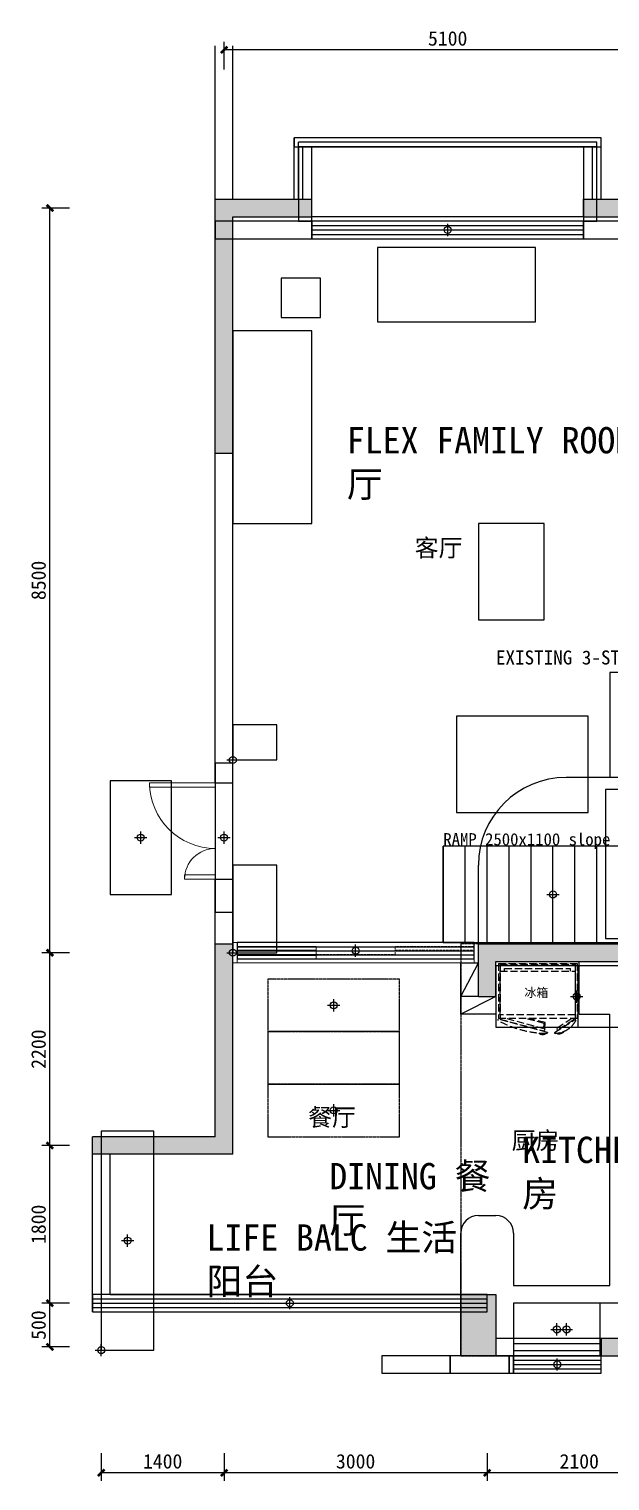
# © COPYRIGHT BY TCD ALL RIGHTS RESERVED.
# Model space of a CAD drawing. Header units: millimetres. Extents: x 0 to 1315425, y -297887 to 3.
# Drawn here: x 1298748 to 1305372, y -297887 to -281315 of the extents above; entities that cross this region are included whole.
import ezdxf

# ---------------------------------------------------------------- set-up
doc = ezdxf.new("R2010")
doc.units = ezdxf.units.MM
doc.linetypes.add('AX-B-comp-new-P01$0$DASH', pattern=[0.35, 0.25, -0.1])
doc.linetypes.add('DASHDOT', pattern=[21, 12, -3, 3, -3])
for name, color, linetype in [('A-ACCESS-RAMP', 5, 'CONTINUOUS'), ('A-CAB-EXST-BASE', 34, 'CONTINUOUS'), ('A-CAB-EXST-TALL', 30, 'CONTINUOUS'), ('A-ELEM-TAG', 6, 'CONTINUOUS'), ('A-EQPM-EXST', 30, 'Continuous'), ('A-FURN-EXST-KEEP', 42, 'CONTINUOUS'), ('A-FURN-PROP', 41, 'CONTINUOUS'), ('A-GLAZ-EXST', 4, 'CONTINUOUS'), ('A-OPEN-EXST', 3, 'CONTINUOUS'), ('A-QC-ZONE', 140, 'DASHDOT'), ('A-SURVEY-HATCH', 9, 'CONTINUOUS'), ('A-TEXT', 250, 'CONTINUOUS'), ('A-WALL-DEMO', 8, 'Continuous'), ('A-WALL-EXST-CORR', 1, 'CONTINUOUS'), ('F-FURN', 3, 'Continuous'), ('F-SAN FIT', 4, 'Continuous'), ('F-TEXT', 6, 'Continuous'), ('S-COLUMN', 6, 'Continuous'), ('S-S.WALL', 7, 'Continuous'), ('S-楼梯', 108, 'Continuous')]:
    doc.layers.add(name, color=color, linetype=linetype)
doc.layers.add('F-DOOR', color=3, linetype='Continuous', lineweight=13)
doc.styles.add('HT', font='simhei.ttf')
doc.styles.add('宋体', font='')
doc.styles.get('宋体').set_extended_font_data('SimSun')
doc.dimstyles.new('TCD', dxfattribs={"dimscale": 0, "dimtxt": 2.2, "dimasz": 1, "dimexe": 1.25, "dimexo": 3, "dimtad": 1, "dimrnd": 5, "dimtxsty": '宋体', "dimblk": 'ARCHTICK', "dimcen": 2.5, "dimazin": 3, "dimtfac": 1, "dimtix": 1, "dimtmove": 2, "dimatfit": 3, "dimldrblk": 'DOT', "dimlwd": -1})

# ---------------------------------------------------------------- blocks, each defined once
blk = doc.blocks.new('*U431')
blk.add_lwpolyline([(0, 0), (0, 350), (-50, 350), (-50, 0)], close=True)
at = {"color": 8}
blk.add_arc((0, 0), 350, 90, 180, dxfattribs=at)
blk = doc.blocks.new('*U432')
blk.add_lwpolyline([(0, 0), (0, 750), (-50, 750), (-50, 0)], close=True)
at = {"color": 8}
blk.add_arc((0, 0), 750, 90, 180, dxfattribs=at)
blk = doc.blocks.new('bing')
at = {"layer": 'F-FURN', "color": 251, "linetype": 'AX-B-comp-new-P01$0$DASH', "ltscale": 333}
for p, q in [((1197850, -291556), (1198001, -291318)), ((1197993, -291337), (1197872, -291527)), ((1197986, -291314), (1198001, -291318)), ((1197993, -291337), (1198007, -291340)), ((1198637, -291297), (1198007, -291297)), ((1198007, -291297), (1198007, -292197)), ((1198637, -291323), (1198007, -291323)), ((1198550, -291323), (1198051, -291323)), ((1198051, -291323), (1198051, -292177)), ((1198542, -291323), (1198078, -291323)), ((1198550, -292177), (1198550, -291323)), ((1198617, -292177), (1198617, -291323)), ((1198627, -292177), (1198627, -291323)), ((1198637, -292197), (1198637, -291297)), ((1198007, -291359), (1197896, -291532)), ((1198550, -291373), (1198580, -291373)), ((1198580, -292127), (1198580, -291373)), ((1197850, -291556), (1197836, -291553)), ((1197850, -291637), (1197836, -291641)), ((1197850, -291637), (1198001, -292198)), ((1197891, -291669), (1197867, -291676)), ((1198002, -292178), (1197867, -291676)), ((1197896, -291532), (1197872, -291527)), ((1197891, -291669), (1197961, -291664)), ((1198007, -292100), (1197891, -291669)), ((1197893, -291677), (1197953, -291673)), ((1197953, -291673), (1198007, -291888)), ((1197961, -291664), (1198007, -291850)), ((1198550, -292127), (1198580, -292127)), ((1197986, -292201), (1198001, -292198)), ((1198007, -292177), (1198002, -292178)), ((1198002, -292178), (1198007, -292177)), ((1198637, -292177), (1198007, -292177)), ((1198637, -292197), (1198007, -292197)), ((1198051, -292177), (1198550, -292177))]:
    blk.add_line(p, q, dxfattribs=at)
for centre, radius, start, end in [((1198119, -291565), 284, 118.0327, 177.5603), ((1197914, -291511), 83.4, 130.7231, 200.9718), ((1197914, -291511), 78.4, 136.3118, 195.3831), ((1197907, -291694), 83.4, 147.8582, 218.107), ((1197907, -291694), 78.4, 153.447, 212.5182), ((1198978, -291635), 1142, 180.2923, 209.7077)]:
    blk.add_arc(centre, radius, start, end, dxfattribs=at)
blk = doc.blocks.new('_ARCHTICK')
at = {"color": 0, "linetype": 'ByBlock', "const_width": 0.4}
blk.add_lwpolyline([(-0.5, -0.5), (0.5, 0.5)], dxfattribs=at)
blk = doc.blocks.new('*D446')
at = {"layer": 'Defpoints', "color": 0}
for p in [(1303972, -296258), (1306072, -296258), (1303972, -297794)]:
    blk.add_point(p, dxfattribs=at)
at = {"layer": 'S-COLUMN', "color": 0, "lineweight": -2}
for p, q in [((1303972, -297569), (1303972, -297887)), ((1306072, -297569), (1306072, -297887))]:
    blk.add_line(p, q, dxfattribs=at)
at = {"layer": 'S-COLUMN', "color": 0}
blk.add_line((1306072, -297794), (1303972, -297794), dxfattribs=at)
at = {"layer": 'S-COLUMN', "color": 0, "xscale": 75, "yscale": 75, "zscale": 75, "rotation": 180}
blk.add_blockref('_ARCHTICK', (1303972, -297794), dxfattribs=at)
at = {"layer": 'S-COLUMN', "color": 0, "xscale": 75, "yscale": 75, "zscale": 75}
blk.add_blockref('_ARCHTICK', (1306072, -297794), dxfattribs=at)
at = {"layer": 'S-COLUMN', "color": 2, "insert": (1305022, -297664), "char_height": 165, "attachment_point": 5, "style": '宋体'}
blk.add_mtext('2100', dxfattribs=at)
blk = doc.blocks.new('_Dot')
at = {"color": 0, "linetype": 'ByBlock', "lineweight": -2}
blk.add_line((-0.5, 0), (-1, 0), dxfattribs=at)
at = {"color": 0, "linetype": 'ByBlock', "const_width": 0.5}
blk.add_lwpolyline([(-0.25, 0, 1), (0.25, 0, 1)], format="xyb", close=True, dxfattribs=at)
blk = doc.blocks.new('*D447')
at = {"layer": 'Defpoints', "color": 0}
for p in [(1300972, -294158), (1303972, -296258), (1300972, -297794)]:
    blk.add_point(p, dxfattribs=at)
at = {"layer": 'S-COLUMN', "color": 0, "lineweight": -2}
for p, q in [((1300972, -297569), (1300972, -297887)), ((1303972, -297569), (1303972, -297887))]:
    blk.add_line(p, q, dxfattribs=at)
at = {"layer": 'S-COLUMN', "color": 0}
blk.add_line((1303972, -297794), (1300972, -297794), dxfattribs=at)
at = {"layer": 'S-COLUMN', "color": 0, "xscale": 75, "yscale": 75, "zscale": 75, "rotation": 180}
blk.add_blockref('_ARCHTICK', (1300972, -297794), dxfattribs=at)
at = {"layer": 'S-COLUMN', "color": 0, "xscale": 75, "yscale": 75, "zscale": 75}
blk.add_blockref('_ARCHTICK', (1303972, -297794), dxfattribs=at)
at = {"layer": 'S-COLUMN', "color": 2, "insert": (1302472, -297664), "char_height": 165, "attachment_point": 5, "style": '宋体'}
blk.add_mtext('3000', dxfattribs=at)
blk = doc.blocks.new('*D448')
at = {"layer": 'Defpoints', "color": 0}
for p in [(1300972, -294158), (1299572, -295758), (1299572, -297794)]:
    blk.add_point(p, dxfattribs=at)
at = {"layer": 'S-COLUMN', "color": 0, "lineweight": -2}
for p, q in [((1299572, -297569), (1299572, -297887)), ((1300972, -297569), (1300972, -297887))]:
    blk.add_line(p, q, dxfattribs=at)
at = {"layer": 'S-COLUMN', "color": 0}
blk.add_line((1300972, -297794), (1299572, -297794), dxfattribs=at)
at = {"layer": 'S-COLUMN', "color": 0, "xscale": 75, "yscale": 75, "zscale": 75, "rotation": 180}
blk.add_blockref('_ARCHTICK', (1299572, -297794), dxfattribs=at)
at = {"layer": 'S-COLUMN', "color": 0, "xscale": 75, "yscale": 75, "zscale": 75}
blk.add_blockref('_ARCHTICK', (1300972, -297794), dxfattribs=at)
at = {"layer": 'S-COLUMN', "color": 2, "insert": (1300272, -297664), "char_height": 165, "attachment_point": 5, "style": '宋体'}
blk.add_mtext('1400', dxfattribs=at)
blk = doc.blocks.new('*D452')
at = {"layer": 'Defpoints', "color": 0}
for p in [(1300972, -281552), (1300972, -285325), (1306072, -285558)]:
    blk.add_point(p, dxfattribs=at)
at = {"layer": 'S-COLUMN', "color": 0, "lineweight": -2}
for p, q in [((1300972, -281777), (1300972, -281459)), ((1306072, -281777), (1306072, -281459))]:
    blk.add_line(p, q, dxfattribs=at)
at = {"layer": 'S-COLUMN', "color": 0}
blk.add_line((1306072, -281552), (1300972, -281552), dxfattribs=at)
at = {"layer": 'S-COLUMN', "color": 0, "xscale": 75, "yscale": 75, "zscale": 75, "rotation": 180}
blk.add_blockref('_ARCHTICK', (1300972, -281552), dxfattribs=at)
at = {"layer": 'S-COLUMN', "color": 0, "xscale": 75, "yscale": 75, "zscale": 75}
blk.add_blockref('_ARCHTICK', (1306072, -281552), dxfattribs=at)
at = {"layer": 'S-COLUMN', "color": 2, "insert": (1303522, -281423), "char_height": 165, "attachment_point": 5, "style": '宋体'}
blk.add_mtext('5100', dxfattribs=at)
blk = doc.blocks.new('*D453')
at = {"layer": 'Defpoints', "color": 0}
for p in [(1298986, -295858), (1299472, -295858), (1303672, -296358)]:
    blk.add_point(p, dxfattribs=at)
at = {"layer": 'S-COLUMN', "color": 0, "lineweight": -2}
for p, q in [((1299211, -295858), (1298892, -295858)), ((1299211, -296358), (1298892, -296358))]:
    blk.add_line(p, q, dxfattribs=at)
at = {"layer": 'S-COLUMN', "color": 0}
blk.add_line((1298986, -296358), (1298986, -295858), dxfattribs=at)
at = {"layer": 'S-COLUMN', "color": 0, "xscale": 75, "yscale": 75, "zscale": 75}
for p, rotation in [((1298986, -295858), 90), ((1298986, -296358), 270)]:
    blk.add_blockref('_ARCHTICK', p, dxfattribs=dict(at, rotation=rotation))
at = {"layer": 'S-COLUMN', "color": 2, "insert": (1298857, -296108), "char_height": 165, "attachment_point": 5, "rotation": 90, "style": '宋体'}
blk.add_mtext('500', dxfattribs=at)
blk = doc.blocks.new('*D454')
at = {"layer": 'Defpoints', "color": 0}
for p in [(1298986, -294058), (1299672, -294058), (1299472, -295858)]:
    blk.add_point(p, dxfattribs=at)
at = {"layer": 'S-COLUMN', "color": 0, "lineweight": -2}
for p, q in [((1299211, -294058), (1298892, -294058)), ((1299211, -295858), (1298892, -295858))]:
    blk.add_line(p, q, dxfattribs=at)
at = {"layer": 'S-COLUMN', "color": 0}
blk.add_line((1298986, -295858), (1298986, -294058), dxfattribs=at)
at = {"layer": 'S-COLUMN', "color": 0, "xscale": 75, "yscale": 75, "zscale": 75}
for p, rotation in [((1298986, -294058), 90), ((1298986, -295858), 270)]:
    blk.add_blockref('_ARCHTICK', p, dxfattribs=dict(at, rotation=rotation))
at = {"layer": 'S-COLUMN', "color": 2, "insert": (1298857, -294958), "char_height": 165, "attachment_point": 5, "rotation": 90, "style": '宋体'}
blk.add_mtext('1800', dxfattribs=at)
blk = doc.blocks.new('*D455')
at = {"layer": 'Defpoints', "color": 0}
for p in [(1298986, -291858), (1301072, -291858), (1299672, -294058)]:
    blk.add_point(p, dxfattribs=at)
at = {"layer": 'S-COLUMN', "color": 0, "lineweight": -2}
for p, q in [((1299211, -291858), (1298892, -291858)), ((1299211, -294058), (1298892, -294058))]:
    blk.add_line(p, q, dxfattribs=at)
at = {"layer": 'S-COLUMN', "color": 0}
blk.add_line((1298986, -294058), (1298986, -291858), dxfattribs=at)
at = {"layer": 'S-COLUMN', "color": 0, "xscale": 75, "yscale": 75, "zscale": 75}
for p, rotation in [((1298986, -291858), 90), ((1298986, -294058), 270)]:
    blk.add_blockref('_ARCHTICK', p, dxfattribs=dict(at, rotation=rotation))
at = {"layer": 'S-COLUMN', "color": 2, "insert": (1298857, -292958), "char_height": 165, "attachment_point": 5, "rotation": 90, "style": '宋体'}
blk.add_mtext('2200', dxfattribs=at)
blk = doc.blocks.new('*D456')
at = {"layer": 'Defpoints', "color": 0}
for p in [(1298986, -283358), (1301072, -283358), (1301072, -291858)]:
    blk.add_point(p, dxfattribs=at)
at = {"layer": 'S-COLUMN', "color": 0, "lineweight": -2}
for p, q in [((1299211, -283358), (1298892, -283358)), ((1299211, -291858), (1298892, -291858))]:
    blk.add_line(p, q, dxfattribs=at)
at = {"layer": 'S-COLUMN', "color": 0}
blk.add_line((1298986, -291858), (1298986, -283358), dxfattribs=at)
at = {"layer": 'S-COLUMN', "color": 0, "xscale": 75, "yscale": 75, "zscale": 75}
for p, rotation in [((1298986, -283358), 90), ((1298986, -291858), 270)]:
    blk.add_blockref('_ARCHTICK', p, dxfattribs=dict(at, rotation=rotation))
at = {"layer": 'S-COLUMN', "color": 2, "insert": (1298857, -287608), "char_height": 165, "attachment_point": 5, "rotation": 90, "style": '宋体'}
blk.add_mtext('8500', dxfattribs=at)
blk = doc.blocks.new('ELEM_TAG')
for p, q in [((-70, 0), (70, 0)), ((0, -70), (0, 70))]:
    blk.add_line(p, q)
blk.add_circle((0, 0), 40)
blk = doc.blocks.new('FURN_SOFA_3')
blk.add_lwpolyline([(0, 0), (900, 0), (900, 2200), (0, 2200)], close=True)
blk = doc.blocks.new('FURN_SOFA_2')
blk.add_lwpolyline([(0, 0), (1800, 0), (1800, 850), (0, 850)], close=True)
blk = doc.blocks.new('FURN_LOUNGE')
blk.add_lwpolyline([(0, 0), (1500, 0), (1500, 1100), (0, 1100)], close=True)
blk = doc.blocks.new('FURN_TABLE_RECT')
blk.add_lwpolyline([(0, 0), (1500, 0), (1500, 600), (0, 600)], close=True)
blk = doc.blocks.new('FURN_SIDE_TABLE')
blk.add_lwpolyline([(0, 0), (450, 0), (450, 450), (0, 450)], close=True)
blk = doc.blocks.new('FURN_COFFEE_TABLE')
blk.add_lwpolyline([(0, 0), (750, 0), (750, 1100), (0, 1100)], close=True)

msp = doc.modelspace()

# ---------------------------------------------------------------- hatches: boundary and pattern name
at = {"layer": 'A-SURVEY-HATCH'}
h = msp.add_hatch(color=251, dxfattribs=at)
h.dxf.hatch_style = 1
h.paths.add_polyline_path([(1306371.915, -283057.788), (1305971.915, -283057.788), (1305971.915, -283257.788), (1305071.915, -283257.788), (1305071.915, -283457.788), (1305971.915, -283457.788), (1306371.915, -283457.788)])
h.paths.add_polyline_path([(1301071.915, -291757.788), (1300871.915, -291757.788), (1300871.915, -293957.788), (1299471.915, -293957.788), (1299471.915, -294157.788), (1301071.915, -294157.788)])
h.paths.add_polyline_path([(1306171.915, -284557.788), (1305971.915, -284557.788), (1305971.915, -286157.788), (1306171.915, -286157.788), (1306171.915, -285557.788), (1307071.915, -285557.788), (1307071.915, -285357.788), (1306171.915, -285357.788)])
h = msp.add_hatch(color=251, dxfattribs=at)
h.dxf.hatch_style = 1
h.paths.add_polyline_path([(1301971.915, -283257.788), (1300871.915, -283257.788), (1300871.915, -286157.788), (1301071.915, -286157.788), (1301071.915, -283457.788), (1301971.915, -283457.788)])
h = msp.add_hatch(color=251, dxfattribs=at)
h.dxf.hatch_style = 1
h.paths.add_polyline_path([(1304071.915, -295757.788), (1303671.915, -295757.788), (1303671.915, -296457.788), (1304071.915, -296457.788)])
h.paths.add_polyline_path([(1306171.915, -295757.788), (1305971.915, -295757.788), (1305971.915, -296257.788), (1305271.915, -296257.788), (1305271.915, -296457.788), (1306771.915, -296457.788), (1306771.915, -296257.788), (1306171.915, -296257.788)])
h.paths.add_polyline_path([(1306371.915, -291757.788), (1303871.915, -291757.788), (1303871.915, -292357.788), (1304071.915, -292357.788), (1304071.915, -291957.788), (1305971.915, -291957.788), (1305971.915, -292557.788), (1306171.915, -292557.788), (1306171.915, -291957.788), (1306371.915, -291957.788)])

# ---------------------------------------------------------------- linework, layer by layer
at = {"layer": 'A-ACCESS-RAMP'}
for p, q in [((1303472, -291743), (1303472, -290643)), ((1303722, -291743), (1303722, -290643)), ((1303972, -291743), (1303972, -290643)), ((1304222, -291743), (1304222, -290643)), ((1304472, -291743), (1304472, -290643)), ((1304722, -291743), (1304722, -290643)), ((1304972, -291743), (1304972, -290643)), ((1305222, -291743), (1305222, -290643))]:
    msp.add_line(p, q, dxfattribs=at)
msp.add_lwpolyline([(1303472, -291743), (1305972, -291743), (1305972, -290643), (1303472, -290643)], close=True, dxfattribs=at)
at = {"layer": 'A-CAB-EXST-BASE'}
msp.add_lwpolyline([(1304272, -296458), (1305482, -296458), (1305482, -295858), (1304272, -295858)], close=True, dxfattribs=at)
at = {"layer": 'A-CAB-EXST-TALL'}
msp.add_lwpolyline([(1304072, -292708), (1305912, -292708), (1305912, -292008), (1304072, -292008)], close=True, dxfattribs=at)
at = {"layer": 'A-EQPM-EXST'}
for points in [[(1305007, -292708), (1305912, -292708), (1305912, -292008), (1305007, -292008)], [(1304272, -296458), (1305262, -296458), (1305262, -295858), (1304272, -295858)]]:
    msp.add_lwpolyline(points, close=True, dxfattribs=at)
at = {"layer": 'A-FURN-EXST-KEEP'}
for points in [[(1299672, -291194), (1300372, -291194), (1300372, -289894), (1299672, -289894)], [(1301072, -291858), (1301572, -291858), (1301572, -290858), (1301072, -290858)], [(1299572, -296394), (1300172, -296394), (1300172, -293894), (1299572, -293894)], [(1299572, -296394), (1300172, -296394), (1300172, -293894), (1299572, -293894)]]:
    msp.add_lwpolyline(points, close=True, dxfattribs=at)
at = {"layer": 'A-FURN-PROP'}
msp.add_lwpolyline([(1301072, -289658), (1301572, -289658), (1301572, -289258), (1301072, -289258)], close=True, dxfattribs=at)
at = {"layer": 'A-GLAZ-EXST'}
for p, q in [((1301972, -283558), (1305072, -283558)), ((1301972, -283608), (1305072, -283608)), ((1301972, -283658), (1305072, -283658)), ((1301122, -291789.25), (1303822, -291789.25)), ((1301122, -291835.5), (1303822, -291835.5)), ((1301122, -291881.75), (1303822, -291881.75)), ((1299472, -295808), (1303972, -295808)), ((1299472, -295858), (1303972, -295858)), ((1299472, -295908), (1303972, -295908)), ((1304272, -296508), (1305272, -296508)), ((1304272, -296558), (1305272, -296558)), ((1304272, -296608), (1305272, -296608))]:
    msp.add_line(p, q, dxfattribs=at)
for points in [[(1301772, -282658), (1305272, -282658), (1305272, -282558), (1301772, -282558)], [(1301822, -283508), (1301972, -283508), (1301972, -282658), (1301822, -282658)], [(1305072, -283508), (1305222, -283508), (1305222, -282658), (1305072, -282658)], [(1301972, -283708), (1305072, -283708), (1305072, -283508), (1301972, -283508)], [(1301122, -291928), (1303822, -291928), (1303822, -291743), (1301122, -291743)], [(1299472, -295958), (1303972, -295958), (1303972, -295758), (1299472, -295758)], [(1304272, -296658), (1305272, -296658), (1305272, -296458), (1304272, -296458)]]:
    msp.add_lwpolyline(points, close=True, dxfattribs=at)
at = {"layer": 'A-OPEN-EXST'}
for points in [[(1300872, -291394), (1301072, -291394), (1301072, -289694), (1300872, -289694)], [(1305322, -291694), (1305572, -291694), (1305572, -289994), (1305322, -289994)], [(1301122, -291928), (1303822, -291928), (1303822, -291743), (1301122, -291743)]]:
    msp.add_lwpolyline(points, close=True, dxfattribs=at)
at = {"layer": 'A-QC-ZONE'}
for points in [[(1303672, -296458), (1306372, -296458), (1306372, -291758), (1303672, -291758)], [(1301472, -292758), (1302972, -292758), (1302972, -292158), (1301472, -292158)], [(1301472, -293958), (1302972, -293958), (1302972, -293358), (1301472, -293358)]]:
    msp.add_lwpolyline(points, close=True, dxfattribs=at)
at = {"layer": 'A-WALL-DEMO'}
for p, q in [((1304071.915, -292357.788), (1304071.915, -291957.788)), ((1303871.915, -292357.788), (1304071.915, -292357.788)), ((1300871.915, -293957.788), (1299471.915, -293957.788))]:
    msp.add_line(p, q, dxfattribs=at)
msp.add_lwpolyline([(1303671.915, -295757.788), (1304071.915, -295757.788), (1304071.915, -296457.788), (1303671.915, -296457.788)], close=True, dxfattribs=at)
at = {"layer": 'A-WALL-EXST-CORR'}
for points in [[(1300872, -283708), (1301972, -283708), (1301972, -283508), (1300872, -283508)], [(1305072, -283708), (1306072, -283708), (1306072, -283508), (1305072, -283508)], [(1302772, -296658), (1303552, -296658), (1303552, -296458), (1302772, -296458)], [(1303552, -296658), (1304222, -296658), (1304222, -296458), (1303552, -296458)], [(1304222, -296658), (1304272, -296658), (1304272, -296458), (1304222, -296458)]]:
    msp.add_lwpolyline(points, close=True, dxfattribs=at)
at = {"layer": 'F-DOOR', "color": 1, "linetype": 'ByBlock'}
for p, q in [((1303821.915, -291742.788), (1301121.915, -291742.788)), ((1303821.915, -291972.788), (1301121.915, -291972.788))]:
    msp.add_line(p, q, dxfattribs=at)
for points in [[(1301071.915, -291957.788), (1301071.915, -291972.788), (1301121.915, -291972.788), (1301121.915, -291742.788), (1301071.915, -291742.788), (1301071.915, -291757.788)], [(1303871.915, -291957.788), (1303871.915, -291972.788), (1303821.915, -291972.788), (1303821.915, -291742.788), (1303871.915, -291742.788), (1303871.915, -291757.788)]]:
    msp.add_lwpolyline(points, dxfattribs=at)
at = {"layer": 'F-DOOR', "linetype": 'ByBlock'}
for points in [[(1301121.915, -291827.788), (1302021.915, -291827.788), (1302021.915, -291787.788), (1301121.915, -291787.788)], [(1301121.915, -291877.788), (1302021.915, -291877.788), (1302021.915, -291837.788), (1301121.915, -291837.788)], [(1301121.915, -291927.788), (1302021.915, -291927.788), (1302021.915, -291887.788), (1301121.915, -291887.788)]]:
    msp.add_lwpolyline(points, close=True, dxfattribs=at)
at = {"layer": 'F-DOOR', "color": 8, "linetype": 'AX-B-comp-new-P01$0$DASH', "ltscale": 111}
for points in [[(1302021.915, -291877.788), (1302921.915, -291877.788), (1302921.915, -291837.788), (1302021.915, -291837.788)], [(1302921.915, -291827.788), (1303821.915, -291827.788), (1303821.915, -291787.788), (1302921.915, -291787.788)]]:
    msp.add_lwpolyline(points, close=True, dxfattribs=at)
at = {"layer": 'F-SAN FIT'}
for p, q in [((1303671.915, -292557.788), (1303671.915, -291972.788)), ((1303671.915, -291972.788), (1303871.915, -291972.788)), ((1305021.915, -292557.788), (1305021.915, -291957.788)), ((1303871.915, -292357.788), (1303671.915, -292357.788)), ((1304071.915, -292357.788), (1304071.915, -292557.788)), ((1304071.915, -292557.788), (1303671.915, -292557.788)), ((1305021.915, -292557.788), (1305371.915, -292557.788)), ((1305371.915, -295657.788), (1305371.915, -292557.788)), ((1303871.915, -294857.788), (1304071.915, -294857.788)), ((1303671.915, -295757.788), (1303671.915, -295057.788)), ((1304271.915, -295057.788), (1304271.915, -295657.788)), ((1304271.915, -295657.788), (1305371.915, -295657.788))]:
    msp.add_line(p, q, dxfattribs=at)
at = {"layer": 'F-SAN FIT', "color": 8}
for p, q in [((1303671.915, -292357.788), (1303871.915, -291972.788)), ((1304071.915, -292357.788), (1303671.915, -292557.788))]:
    msp.add_line(p, q, dxfattribs=at)
at = {"layer": 'F-SAN FIT'}
for centre, start, end in [((1303871.915, -295057.788), 90, 180), ((1304071.915, -295057.788), 0, 90)]:
    msp.add_arc(centre, 200, start, end, dxfattribs=at)
at = {"layer": 'S-S.WALL'}
for p, q in [((1300871.915, -289917.788), (1300871.915, -281504.776)), ((1301071.915, -283257.788), (1301071.915, -281504.776)), ((1300871.915, -283257.788), (1301971.915, -283257.788)), ((1301971.915, -283457.788), (1301971.915, -283257.788)), ((1305071.915, -283457.788), (1305071.915, -283257.788)), ((1305071.915, -283257.788), (1305971.915, -283257.788)), ((1301071.915, -283457.788), (1301971.915, -283457.788)), ((1301071.915, -289917.788), (1301071.915, -283457.788)), ((1305071.915, -283457.788), (1305971.915, -283457.788)), ((1301071.915, -286157.788), (1300871.915, -286157.788)), ((1300871.915, -289917.788), (1301071.915, -289917.788)), ((1300871.915, -293957.788), (1300871.915, -291017.788)), ((1300871.915, -291017.788), (1301071.915, -291017.788)), ((1301071.915, -294157.788), (1301071.915, -291017.788)), ((1300871.915, -291757.788), (1301071.915, -291757.788)), ((1303871.915, -292357.788), (1303871.915, -291757.788)), ((1303871.915, -291757.788), (1306371.915, -291757.788)), ((1304071.915, -291957.788), (1305971.915, -291957.788)), ((1299471.915, -295957.788), (1299471.915, -293957.788)), ((1301071.915, -294157.788), (1299471.915, -294157.788)), ((1299671.915, -295757.788), (1299671.915, -294157.788)), ((1299671.915, -295757.788), (1303871.915, -295757.788)), ((1299471.915, -295957.788), (1303671.915, -295957.788)), ((1304071.915, -296257.788), (1304271.915, -296257.788)), ((1305271.915, -296257.788), (1305971.915, -296257.788)), ((1304071.915, -296457.788), (1304271.915, -296457.788)), ((1305271.915, -296457.788), (1306771.915, -296457.788))]:
    msp.add_line(p, q, dxfattribs=at)
at = {"layer": 'S-S.WALL', "color": 2}
for p, q in [((1305271.915, -282557.788), (1301771.915, -282557.788)), ((1301771.915, -283257.788), (1301771.915, -282557.788)), ((1305271.915, -283257.788), (1305271.915, -282557.788)), ((1305171.915, -282657.788), (1301871.915, -282657.788)), ((1301871.915, -283257.788), (1301871.915, -282657.788)), ((1305171.915, -283257.788), (1305171.915, -282657.788)), ((1304271.915, -296257.788), (1305271.915, -296257.788)), ((1304271.915, -296457.788), (1305271.915, -296457.788))]:
    msp.add_line(p, q, dxfattribs=at)
at = {"layer": 'S-S.WALL', "color": 1}
for p, q in [((1305221.915, -282607.788), (1301821.915, -282607.788)), ((1301821.915, -283257.788), (1301821.915, -282607.788)), ((1305221.915, -283257.788), (1305221.915, -282607.788)), ((1304271.915, -296317.788), (1305271.915, -296317.788)), ((1304271.915, -296397.788), (1305271.915, -296397.788))]:
    msp.add_line(p, q, dxfattribs=at)
at = {"layer": 'S-S.WALL', "color": 4}
msp.add_line((1305071.915, -283457.788), (1301971.915, -283457.788), dxfattribs=at)
at = {"layer": 'S-S.WALL'}
for points in [[(1304271.915, -296257.788), (1304271.915, -296457.788)], [(1305271.915, -296257.788), (1305271.915, -296457.788)]]:
    msp.add_lwpolyline(points, dxfattribs=at)
at = {"layer": 'S-楼梯'}
for p, q in [((1305371.915, -288657.788), (1305371.915, -289857.788)), ((1305971.915, -288657.788), (1305371.915, -288657.788)), ((1305971.915, -289857.788), (1304871.915, -289857.788)), ((1303871.915, -291757.788), (1303871.915, -290857.788))]:
    msp.add_line(p, q, dxfattribs=at)
msp.add_arc((1304871.915, -290857.788), 1000, 90, 180, dxfattribs=at)

# ---------------------------------------------------------------- block references
at = {"layer": 'A-ELEM-TAG'}
for p in [(1303522, -283608), (1301722, -295858), (1304772, -296558), (1301072, -291858), (1301072, -289658), (1299572, -296394), (1304722, -291193), (1304992, -292358), (1304877, -296158), (1304767, -296158), (1300972, -290544), (1302472, -291835.5), (1302472, -291835.5), (1299872, -295144), (1300022, -290544), (1302222, -292458), (1302222, -293658)]:
    msp.add_blockref('ELEM_TAG', p, dxfattribs=at)
at = {"layer": 'A-FURN-PROP'}
for name, p in [('FURN_SOFA_3', (1301072, -286958)), ('FURN_SOFA_2', (1302722, -284658)), ('FURN_LOUNGE', (1303622, -290258)), ('FURN_TABLE_RECT', (1301472, -293358)), ('FURN_SIDE_TABLE', (1301622, -284608)), ('FURN_COFFEE_TABLE', (1303872, -288058))]:
    msp.add_blockref(name, p, dxfattribs=at)
at = {"layer": 'F-DOOR', "linetype": 'ByBlock', "rotation": 90}
msp.add_blockref('*U432', (1300871.915, -289917.788), dxfattribs=at)
at = {"layer": 'F-DOOR', "linetype": 'ByBlock', "xscale": -1, "rotation": 90}
msp.add_blockref('*U431', (1300871.915, -291017.788), dxfattribs=at)
at = {"layer": 'S-S.WALL', "xscale": -1, "rotation": 270}
msp.add_blockref('bing', (1596296.894, -1490617.174), dxfattribs=at)

# ---------------------------------------------------------------- texts
at = {"layer": 'A-TEXT', "attachment_point": 1, "style": 'HT'}
for s, insert, char_height, width in [('{\\fSimSun|b0|i0|c134|p2;FLEX FAMILY ROOM 客厅}', (1302372, -285858), 300, 3990), ('{\\fSimSun|b0|i0|c134|p2;EXISTING 3-STEP TRANSITION — exact level delta TO_VERIFY}', (1304072, -288408), 160, 6272), ('{\\fSimSun|b0|i0|c134|p2;RAMP 2500x1100 slope 1:6.25 — ASSISTED/POWER-WHEELCHAIR (provisional)}', (1303472, -290493), 140, 6762), ('{\\fSimSun|b0|i0|c134|p2;KITCHEN 厨房}', (1304372, -293958), 300, 2100), ('{\\fSimSun|b0|i0|c134|p2;DINING 餐厅}', (1302172, -294258), 300, 1890), ('{\\fSimSun|b0|i0|c134|p2;LIFE BALC 生活阳台}', (1300772, -294958), 300, 2940)]:
    msp.add_mtext(s, dxfattribs=dict(at, insert=insert, char_height=char_height, width=width))
at = {"layer": 'F-FURN', "color": 251, "linetype": 'AX-B-comp-new-P01$0$DASH', "ltscale": 333, "style": '宋体'}
msp.add_text('冰箱', height=100, dxfattribs=at).set_placement((1304396.843, -292364.459))
at = {"layer": 'F-TEXT', "char_height": 200, "style": 'HT'}
for s, width, insert, attachment_point in [('{\\fSimSun|b0|i0|c134|p2;客厅}', 872.51357, (1303145.691, -287136.789), 1), ('{\\fSimSun|b0|i0|c134|p2;餐厅}', 872.51357, (1301929.885, -293636.656), 1), ('{\\fSimSun|b0|i0|c134|p2;厨房}', 717.26335, (1304796.922, -293900.621), 3)]:
    msp.add_mtext_dynamic_manual_height_columns(s, width=width, gutter_width=1, heights=[0], dxfattribs=dict(at, insert=insert, attachment_point=attachment_point))

# ---------------------------------------------------------------- dimensions: what is measured, and where the dimension line sits
at = {"layer": 'S-COLUMN'}
for base, p1, p2, picture, middle in [((1300971.915, -281552.33), (1306071.915, -285557.788), (1300971.915, -285324.663), '*D452', (1303521.915, -281422.955)), ((1299571.915, -297793.53), (1300971.915, -294157.788), (1299571.915, -295757.788), '*D448', (1300271.915, -297664.155)), ((1300971.915, -297793.53), (1303971.915, -296257.788), (1300971.915, -294157.788), '*D447', (1302471.915, -297664.155)), ((1303971.915, -297793.53), (1306071.915, -296257.788), (1303971.915, -296257.788), '*D446', (1305021.915, -297664.155))]:
    dim = msp.add_linear_dim(base=base, p1=p1, p2=p2, dimstyle='TCD', override={"dimscale": 75}, dxfattribs=at)
    dim.commit()
    dim.dimension.update_dxf_attribs({"geometry": picture, "text_midpoint": middle})
for base, p1, p2, picture, middle in [((1298985.957, -283357.788), (1301071.915, -291857.788), (1301071.915, -283357.788), '*D456', (1298856.582, -287607.788)), ((1298985.957, -291857.788), (1299671.915, -294057.788), (1301071.915, -291857.788), '*D455', (1298856.582, -292957.788)), ((1298985.957, -294057.788), (1299471.915, -295857.788), (1299671.915, -294057.788), '*D454', (1298856.582, -294957.788)), ((1298985.957, -295857.788), (1303671.915, -296357.788), (1299471.915, -295857.788), '*D453', (1298856.582, -296107.788))]:
    dim = msp.add_linear_dim(base=base, p1=p1, p2=p2, angle=90, dimstyle='TCD', override={"dimscale": 75}, dxfattribs=at)
    dim.commit()
    dim.dimension.update_dxf_attribs({"geometry": picture, "text_midpoint": middle})

doc.saveas('drawing.dxf')
